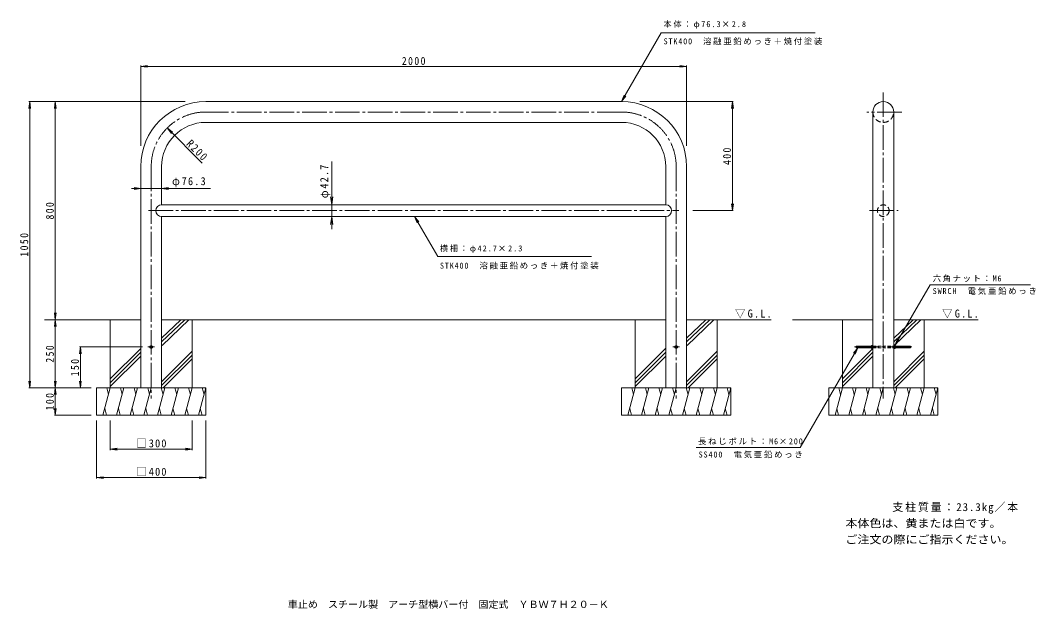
# Model space of a CAD drawing. Units: millimetres, scale not verified. Extents: x -1831 to 1883, y -1348 to 811.
import ezdxf
from ezdxf.enums import TextEntityAlignment as Align

# ---------------------------------------------------------------- set-up
doc = ezdxf.new("R2010")
doc.units = ezdxf.units.MM
doc.header["$LTSCALE"] = 10
for name, pattern in [('CHAIN2', [12, 9, -1, 1, -1]), ('DASHED1', [1.8, 1.2, -0.6]), ('DASHED2', [3, 2, -1])]:
    doc.linetypes.add(name, pattern=pattern)
for name, color, linetype, lineweight in [('C-0', 7, 'CHAIN2', 9), ('C-2', 3, 'Continuous', 9), ('C-4', 7, 'Continuous', 9), ('C-5', 7, 'Continuous', 9), ('C-E', 6, 'Continuous', 5)]:
    doc.layers.add(name, color=color, linetype=linetype, lineweight=lineweight)
doc.layers.add('F-5', color=2, linetype='Continuous')
doc.layers.add('F-F', color=2, linetype='Continuous')
doc.styles.add('ＭＳ ゴシック', font='')
doc.styles.get('ＭＳ ゴシック').set_extended_font_data('MS Gothic')

msp = doc.modelspace()

# ---------------------------------------------------------------- linework, layer by layer
at = {"layer": 'C-0'}
for p, q in [((1331.52, 546.27), (1331.52, -576.39)), ((372.56, 474.4), (-1151.14, 474.4)), ((1398.86, 474.4), (1271.35, 474.4)), ((-1351.14, 274.4), (-1351.14, -576.39)), ((572.56, 274.4), (572.56, -576.39)), ((-1361.14, 112.55), (582.56, 112.55)), ((1281.42, 112.55), (1385.51, 112.55)), ((-1363.52, -387.45), (-1338.62, -387.45)), ((584.94, -387.45), (560.04, -387.45)), ((1226.52, -387.45), (1436.52, -387.45))]:
    msp.add_line(p, q, dxfattribs=at)
for centre, start, end in [((-1151.14, 274.4), 90, 180), ((372.56, 274.4), 0, 90)]:
    msp.add_arc(centre, 200, start, end, dxfattribs=at)
at = {"layer": 'C-2'}
for p, q in [((-1151.14, 512.55), (372.56, 512.55)), ((1293.37, 474.4), (1293.37, -287.45)), ((1369.67, 474.4), (1369.67, -287.45)), ((-1151.14, 436.25), (372.56, 436.25)), ((-1389.29, 274.4), (-1389.29, -287.45)), ((-1312.99, 274.4), (-1312.99, 133.9)), ((534.41, 274.4), (534.41, 133.9)), ((610.71, 274.4), (610.71, -287.45)), ((-1312.99, 133.9), (534.41, 133.9)), ((-1312.99, 91.2), (534.41, 91.2)), ((534.41, 91.2), (534.41, -287.45)), ((-1389.29, -287.45), (-1389.29, -537.45)), ((534.41, -287.45), (534.41, -537.45)), ((610.71, -287.45), (610.71, -537.45)), ((1293.37, -287.45), (1293.37, -537.45)), ((1293.37, -287.45), (1293.37, -537.45)), ((1369.67, -287.45), (1369.67, -537.45)), ((1369.67, -287.45), (1369.67, -537.45)), ((-1351.15, -381.7), (-1356.15, -384.59)), ((-1356.15, -384.59), (-1356.15, -390.32)), ((-1351.15, -393.2), (-1356.15, -390.32)), ((-1351.15, -393.2), (-1346.15, -390.32)), ((572.57, -393.2), (567.57, -390.32)), ((572.57, -381.7), (577.57, -384.59)), ((572.57, -393.2), (577.57, -390.32)), ((577.57, -384.59), (577.57, -390.32)), ((1231.52, -384.99), (1232.06, -384.45)), ((1231.52, -384.99), (1231.52, -389.91)), ((1288.37, -384.99), (1231.52, -384.99)), ((1231.52, -389.91), (1232.06, -390.45)), ((1288.37, -389.91), (1231.52, -389.91)), ((1232.06, -384.45), (1232.06, -390.45)), ((1288.37, -384.45), (1232.06, -384.45)), ((1288.37, -390.45), (1232.06, -390.45)), ((1288.37, -383.15), (1288.37, -391.76)), ((1288.86, -381.7), (1293.37, -381.7)), ((1288.86, -384.59), (1293.37, -384.59)), ((1288.86, -390.32), (1293.37, -390.32)), ((1288.86, -393.2), (1293.37, -393.2)), ((1374.18, -381.7), (1369.67, -381.7)), ((1374.18, -384.59), (1369.67, -384.59)), ((1374.18, -390.32), (1369.67, -390.32)), ((1374.18, -393.2), (1369.67, -393.2)), ((1374.67, -383.15), (1374.67, -391.76)), ((1374.67, -384.45), (1430.98, -384.45)), ((1374.67, -384.99), (1431.52, -384.99)), ((1374.67, -389.91), (1431.52, -389.91)), ((1374.67, -390.45), (1430.98, -390.45)), ((1431.52, -384.99), (1430.98, -384.45)), ((1430.98, -384.45), (1430.98, -390.45)), ((1431.52, -389.91), (1430.98, -390.45)), ((1431.52, -384.99), (1431.52, -389.91))]:
    msp.add_line(p, q, dxfattribs=at)
at = {"layer": 'C-2', "linetype": 'DASHED1'}
for p, q in [((1293.37, -384.45), (1369.67, -384.45)), ((1293.37, -390.45), (1369.67, -390.45))]:
    msp.add_line(p, q, dxfattribs=at)
at = {"layer": 'C-2'}
for points in [[(-1312.99, 91.2), (-1312.99, -287.45), (-1312.99, -537.45)], [(-1351.15, -381.7), (-1346.15, -384.59), (-1346.15, -390.32)], [(572.57, -381.7), (567.57, -384.59), (567.57, -390.32)]]:
    msp.add_lwpolyline(points, dxfattribs=at)
at = {"layer": 'C-2', "linetype": 'DASHED2'}
msp.add_circle((1331.52, 112.55), 21.35, dxfattribs=at)
at = {"layer": 'C-2'}
for centre, radius in [((-1351.15, -387.45), 5), ((-1351.15, -387.45), 3), ((572.57, -387.45), 5), ((572.57, -387.45), 3)]:
    msp.add_circle(centre, radius, dxfattribs=at)
for centre, radius, start, end in [((-1151.14, 274.4), 238.15, 90, 180), ((372.56, 274.4), 238.15, 0, 90), ((1331.52, 474.4), 38.15, 0, 180), ((-1151.14, 274.4), 161.85, 90, 180), ((372.56, 274.4), 161.85, 0, 90), ((-1312.99, 112.55), 21.35, 90, 270), ((534.41, 112.55), 21.35, 270, 90), ((1290.74, -383.15), 2.37, 142.44278, 217.55722), ((1296.97, -387.45), 8.6, 160.548, 199.452), ((1290.74, -391.76), 2.37, 142.44278, 217.55722), ((1372.3, -383.15), 2.37, 322.44278, 37.55722), ((1366.07, -387.45), 8.6, 340.548, 19.452), ((1372.3, -391.76), 2.37, 322.44278, 37.55722)]:
    msp.add_arc(centre, radius, start, end, dxfattribs=at)
at = {"layer": 'C-2', "linetype": 'DASHED2'}
msp.add_arc((1331.52, 474.4), 38.15, 180.14683, 0, dxfattribs=at)
at = {"layer": 'C-4'}
for p, q in [((-1389.29, 641.62), (-1364.5, 644.88)), ((-1389.29, 644.62), (-1389.29, 350.61)), ((-1389.29, 641.62), (-1364.5, 638.36)), ((-1389.29, 641.62), (610.71, 641.62)), ((610.71, 641.62), (585.93, 644.88)), ((610.71, 641.62), (585.93, 638.36)), ((610.71, 644.62), (610.71, 350.61)), ((-1796.61, 512.55), (-1799.87, 487.76)), ((-1799.61, 512.55), (-1226.54, 512.55)), ((-1796.61, -537.45), (-1796.61, 512.55)), ((-1796.61, 512.55), (-1793.35, 487.76)), ((-1702.72, 512.55), (-1705.98, 487.76)), ((-1702.72, -287.45), (-1702.72, 512.55)), ((-1702.72, 512.55), (-1699.46, 487.76)), ((781.97, 512.55), (438.87, 512.55)), ((778.97, 512.55), (775.71, 487.76)), ((778.97, 112.55), (778.97, 512.55)), ((778.97, 512.55), (782.23, 487.76)), ((-1164.03, 287.15), (-1292.59, 415.79)), ((-689.73, 293.47), (-689.73, 45.26)), ((-1389.29, 193.72), (-1422.98, 193.72)), ((-1389.29, 193.72), (-1414.07, 196.98)), ((-1389.29, 193.72), (-1414.07, 190.46)), ((-1312.99, 193.72), (-1389.29, 193.72)), ((-1312.99, 193.72), (-1288.2, 196.98)), ((-1312.99, 193.72), (-1288.2, 190.46)), ((-1312.99, 193.72), (-1133.71, 193.72)), ((-689.73, 133.9), (-693.65, 163.64)), ((-689.73, 133.9), (-685.81, 163.64)), ((-689.73, 133.9), (-686.73, 133.9)), ((781.97, 112.55), (633.5, 112.55)), ((778.97, 112.55), (775.71, 137.33)), ((778.97, 112.55), (782.23, 137.33)), ((-689.73, 91.2), (-693.65, 61.45)), ((-689.73, 91.2), (-686.73, 91.2)), ((-689.73, 91.2), (-685.81, 61.45)), ((-1702.72, -287.45), (-1705.98, -262.67)), ((-1702.72, -287.45), (-1705.98, -312.24)), ((-1702.72, -287.45), (-1699.46, -262.67)), ((-1702.72, -537.45), (-1702.72, -287.45)), ((-1702.72, -287.45), (-1699.46, -312.24)), ((-1610.59, -387.45), (-1613.85, -412.24)), ((-1613.59, -387.45), (-1383.52, -387.45)), ((-1610.59, -537.45), (-1610.59, -387.45)), ((-1610.59, -387.45), (-1607.33, -412.24)), ((-1796.61, -537.45), (-1799.87, -512.67)), ((-1796.61, -537.45), (-1793.35, -512.67)), ((-1702.72, -537.45), (-1705.98, -512.67)), ((-1702.72, -537.45), (-1699.46, -512.67)), ((-1610.59, -537.45), (-1613.85, -512.67)), ((-1610.59, -537.45), (-1607.33, -512.67)), ((-1799.61, -537.45), (-1571.14, -537.45)), ((-1702.72, -537.45), (-1705.98, -562.24)), ((-1702.72, -637.45), (-1702.72, -537.45)), ((-1702.72, -537.45), (-1699.46, -562.24)), ((-1702.72, -637.45), (-1705.98, -612.67)), ((-1702.72, -637.45), (-1699.46, -612.67)), ((-1705.72, -637.45), (-1571.14, -637.45)), ((-1551.14, -869.56), (-1551.14, -657.45)), ((-1501.14, -765.44), (-1501.14, -657.45)), ((-1201.14, -765.44), (-1201.14, -657.45)), ((-1151.14, -869.56), (-1151.14, -657.45)), ((-1501.14, -762.44), (-1476.35, -759.18)), ((-1501.14, -762.44), (-1201.14, -762.44)), ((-1501.14, -762.44), (-1476.35, -765.71)), ((-1201.14, -762.44), (-1225.92, -759.18)), ((-1201.14, -762.44), (-1225.92, -765.71)), ((-1551.14, -866.56), (-1526.35, -863.29)), ((-1551.14, -866.56), (-1151.14, -866.56)), ((-1551.14, -866.56), (-1526.35, -869.82)), ((-1151.14, -866.56), (-1175.92, -863.29)), ((-1151.14, -866.56), (-1175.92, -869.82))]:
    msp.add_line(p, q, dxfattribs=at)
at = {"layer": 'C-5'}
for p, q in [((372.56, 512.55), (518, 764.46)), ((518, 764.46), (1081.37, 764.47)), ((372.56, 512.55), (382.13, 535.64)), ((372.56, 512.55), (387.78, 532.38)), ((-1292.59, 415.79), (-1272.76, 400.56)), ((-1292.59, 415.79), (-1277.38, 395.95)), ((-386.32, 91.2), (-376.75, 68.1)), ((-386.32, 91.2), (-371.1, 71.36)), ((-386.32, 91.2), (-300.83, -55.95)), ((261.73, -55.95), (-300.83, -55.95)), ((1374.18, -381.7), (1503.69, -159.53)), ((1503.69, -159.53), (1870.86, -159.53)), ((1374.18, -381.7), (1383.85, -358.65)), ((1374.18, -381.7), (1389.48, -361.93)), ((1238.1, -390.45), (1027.1, -755.82)), ((1238.1, -390.45), (1222.88, -410.29)), ((1238.1, -390.45), (1228.53, -413.55)), ((645.22, -755.82), (1027.1, -755.82))]:
    msp.add_line(p, q, dxfattribs=at)
at = {"layer": 'C-E'}
for p, q in [((-1389.29, -287.45), (-1742.17, -287.45)), ((-1501.14, -537.45), (-1501.14, -287.45)), ((-1227.89, -287.45), (-1312.99, -369.11)), ((-1242.15, -287.45), (-1312.99, -354.8)), ((-1312.99, -287.45), (534.41, -287.45)), ((-1213.65, -287.45), (-1311.27, -381.7)), ((-1201.14, -537.45), (-1201.14, -287.45)), ((422.56, -537.45), (422.56, -287.45)), ((695.81, -287.45), (610.71, -369.11)), ((681.55, -287.45), (610.71, -354.8)), ((610.71, -287.45), (920.73, -287.45)), ((710.05, -287.45), (612.43, -381.7)), ((722.56, -537.45), (722.56, -287.45)), ((998.47, -287.45), (1293.37, -287.45)), ((1181.52, -537.45), (1181.52, -287.45)), ((1454.77, -287.45), (1369.67, -369.11)), ((1440.51, -287.45), (1369.67, -354.8)), ((1369.67, -287.45), (1679.69, -287.45)), ((1469.01, -287.45), (1371.39, -381.7)), ((1481.52, -537.45), (1481.52, -287.45)), ((-1389.81, -393.2), (-1501.14, -504.54)), ((-1389.29, -406.83), (-1501.14, -518.68)), ((-1201.14, -402.99), (-1312.99, -514.84)), ((533.89, -393.2), (422.56, -504.54)), ((534.41, -406.83), (422.56, -518.68)), ((722.56, -402.99), (610.71, -514.84)), ((1292.85, -393.2), (1181.52, -504.54)), ((1293.37, -406.83), (1181.52, -518.68)), ((1481.52, -402.99), (1369.67, -514.84)), ((-1389.29, -420.97), (-1501.14, -532.82)), ((-1201.14, -417.13), (-1312.99, -528.98)), ((-1201.14, -431.27), (-1307.32, -537.45)), ((534.41, -420.97), (422.56, -532.82)), ((722.56, -417.13), (610.71, -528.98)), ((722.56, -431.27), (616.38, -537.45)), ((1293.37, -420.97), (1181.52, -532.82)), ((1481.52, -417.13), (1369.67, -528.98)), ((1481.52, -431.27), (1375.34, -537.45)), ((-1551.14, -537.45), (-1151.14, -537.45)), ((-1551.14, -637.45), (-1551.14, -537.45)), ((-1501.14, -537.45), (-1527.93, -637.45)), ((-1514.19, -537.45), (-1507.66, -561.8)), ((-1451.14, -537.45), (-1477.93, -637.45)), ((-1464.19, -537.45), (-1457.66, -561.8)), ((-1401.14, -537.45), (-1427.93, -637.45)), ((-1414.19, -537.45), (-1407.66, -561.8)), ((-1351.14, -537.45), (-1377.93, -637.45)), ((-1364.19, -537.45), (-1357.66, -561.8)), ((-1301.14, -537.45), (-1327.93, -637.45)), ((-1314.19, -537.45), (-1307.66, -561.8)), ((-1251.14, -537.45), (-1277.93, -637.45)), ((-1264.19, -537.45), (-1257.66, -561.8)), ((-1201.14, -537.45), (-1227.93, -637.45)), ((-1214.19, -537.45), (-1207.66, -561.8)), ((-1151.14, -537.45), (-1177.93, -637.45)), ((-1164.19, -537.45), (-1157.66, -561.8)), ((772.56, -537.45), (372.56, -537.45)), ((422.56, -537.45), (395.77, -637.45)), ((409.51, -537.45), (416.04, -561.8)), ((472.56, -537.45), (445.77, -637.45)), ((459.51, -537.45), (466.04, -561.8)), ((522.56, -537.45), (495.77, -637.45)), ((509.51, -537.45), (516.04, -561.8)), ((572.56, -537.45), (545.77, -637.45)), ((559.51, -537.45), (566.04, -561.8)), ((622.56, -537.45), (595.77, -637.45)), ((609.51, -537.45), (616.04, -561.8)), ((672.56, -537.45), (645.77, -637.45)), ((659.51, -537.45), (666.04, -561.8)), ((722.56, -537.45), (695.77, -637.45)), ((709.51, -537.45), (716.04, -561.8)), ((772.56, -537.45), (745.77, -637.45)), ((759.51, -537.45), (766.04, -561.8)), ((772.56, -637.45), (772.56, -537.45)), ((1531.52, -537.45), (1131.52, -537.45)), ((1181.52, -537.45), (1154.73, -637.45)), ((1168.47, -537.45), (1175, -561.8)), ((1231.52, -537.45), (1204.73, -637.45)), ((1218.47, -537.45), (1225, -561.8)), ((1281.52, -537.45), (1254.73, -637.45)), ((1268.47, -537.45), (1275, -561.8)), ((1331.52, -537.45), (1304.73, -637.45)), ((1318.47, -537.45), (1325, -561.8)), ((1381.52, -537.45), (1354.73, -637.45)), ((1368.47, -537.45), (1375, -561.8)), ((1431.52, -537.45), (1404.73, -637.45)), ((1418.47, -537.45), (1425, -561.8)), ((1481.52, -537.45), (1454.73, -637.45)), ((1468.47, -537.45), (1475, -561.8)), ((1531.52, -537.45), (1504.73, -637.45)), ((1518.47, -537.45), (1525, -561.8)), ((1531.52, -637.45), (1531.52, -537.45)), ((-1514.88, -637.45), (-1521.41, -613.1)), ((-1464.88, -637.45), (-1471.41, -613.1)), ((-1414.88, -637.45), (-1421.41, -613.1)), ((-1364.88, -637.45), (-1371.41, -613.1)), ((-1314.88, -637.45), (-1321.41, -613.1)), ((-1264.88, -637.45), (-1271.41, -613.1)), ((-1214.88, -637.45), (-1221.41, -613.1)), ((-1164.88, -637.45), (-1171.41, -613.1)), ((408.82, -637.45), (402.29, -613.1)), ((458.82, -637.45), (452.29, -613.1)), ((508.82, -637.45), (502.29, -613.1)), ((558.82, -637.45), (552.29, -613.1)), ((608.82, -637.45), (602.29, -613.1)), ((658.82, -637.45), (652.29, -613.1)), ((708.82, -637.45), (702.29, -613.1)), ((758.82, -637.45), (752.29, -613.1)), ((1167.78, -637.45), (1161.25, -613.1)), ((1217.78, -637.45), (1211.25, -613.1)), ((1267.78, -637.45), (1261.25, -613.1)), ((1317.78, -637.45), (1311.25, -613.1)), ((1367.78, -637.45), (1361.25, -613.1)), ((1417.78, -637.45), (1411.25, -613.1)), ((1467.78, -637.45), (1461.25, -613.1)), ((1517.78, -637.45), (1511.25, -613.1)), ((-1551.14, -637.45), (-1151.14, -637.45)), ((772.56, -637.45), (372.56, -637.45)), ((1531.52, -637.45), (1131.52, -637.45))]:
    msp.add_line(p, q, dxfattribs=at)
for points in [[(-1151.14, -637.45), (-1151.14, -540.66), (-1151.14, -537.45)], [(372.56, -637.45), (372.56, -540.66), (372.56, -537.45)], [(1131.52, -637.45), (1131.52, -540.66), (1131.52, -537.45)]]:
    msp.add_lwpolyline(points, dxfattribs=at)

# ---------------------------------------------------------------- texts
at = {"layer": 'C-4', "color": 2, "char_height": 29.33, "attachment_point": 7, "style": 'ＭＳ ゴシック'}
for s, insert in [('\\T1.28;\\W0.9;2000', (-433.04, 646.62)), ('\\T1.22;\\W0.95;φ76.3', (-1274.95, 198.18)), ('\\T1.21;\\W0.95;□300', (-1406.14, -756.44)), ('\\T1.21;\\W0.95;□400', (-1406.14, -860.56))]:
    msp.add_mtext(s, dxfattribs=dict(at, insert=insert))
for s, insert, rotation in [('\\T1.28;\\W0.9;R200', (-1224.85, 354.99), 315), ('\\T1.27;\\W0.9;400', (773.97, 280.05), 90), ('\\T1.22;\\W0.95;φ42.7', (-694.73, 158.1), 90), ('\\T1.27;\\W0.9;800', (-1707.72, 80.05), 90), ('\\T1.28;\\W0.9;1050', (-1801.61, -56.2), 90), ('\\T1.27;\\W0.9;250', (-1707.72, -444.95), 90), ('\\T1.27;\\W0.9;150', (-1615.59, -494.95), 90), ('\\T1.27;\\W0.9;100', (-1707.72, -619.95), 90)]:
    msp.add_mtext(s, dxfattribs=dict(at, insert=insert, rotation=rotation))
at = {"layer": 'C-5', "char_height": 21.99, "attachment_point": 7, "style": 'ＭＳ ゴシック'}
for s, insert in [('\\T1.25;\\W0.95;本体：φ76.3×2.8', (526.37, 779.87)), ('\\T1.2;STK400\u3000溶融亜鉛めっき＋焼付塗装', (526.37, 720.13)), ('\\T1.25;\\W0.95;横柵：φ42.7×2.3', (-293.27, -42.81)), ('\\T1.2;STK400\u3000溶融亜鉛めっき＋焼付塗装', (-293.27, -102.55)), ('\\T1.19;六角ナット：M6', (1512.48, -149.67)), ('\\T1.21;SWRCH\u3000電気亜鉛めっき', (1512.48, -196)), ('\\T1.21;長ねじボルト：M6×200', (652.24, -747.07)), ('\\T1.21;SS400\u3000電気亜鉛めっき', (654.74, -795.68))]:
    msp.add_mtext(s, dxfattribs=dict(at, insert=insert))
at = {"layer": 'C-5', "color": 2, "char_height": 29.33, "attachment_point": 7, "style": 'ＭＳ ゴシック'}
for insert in [(788.03, -282.23), (1546.99, -282.23)]:
    msp.add_mtext('\\T1.22;\\W0.95;▽G.L.', dxfattribs=dict(at, insert=insert))
at = {"layer": 'F-5', "style": 'ＭＳ ゴシック', "width": 1.1}
for s, p in [('本体色は、黄または白です。', (1192.64, -1057.84)), ('ご注文の際にご指示ください。', (1192.64, -1117.31))]:
    msp.add_text(s, height=29.33, dxfattribs=at).set_placement(p, align=Align.BOTTOM_LEFT)
at = {"layer": 'F-5', "insert": (1364.84, -999.01), "char_height": 29.33, "attachment_point": 7, "style": 'ＭＳ ゴシック'}
msp.add_mtext('\\T1.17;支柱質量：23.3kg／本', dxfattribs=at)
at = {"layer": 'F-F', "style": 'ＭＳ ゴシック', "width": 1.05}
msp.add_text('車止め\u3000スチール製\u3000アーチ型横バー付\u3000固定式\u3000ＹＢＷ７Ｈ２０－Ｋ', height=25.66, dxfattribs=at).set_placement((-850.5, -1352.41), align=Align.BOTTOM_LEFT)

doc.saveas('drawing.dxf')
